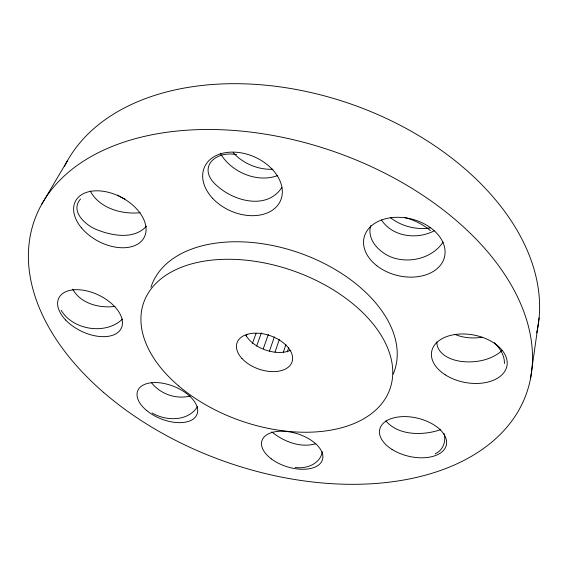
<?xml version="1.0" encoding="UTF-8"?>
<svg xmlns="http://www.w3.org/2000/svg" width="568" height="568" viewBox="0 0 568 568"><rect width="100%" height="100%" fill="white"/><g stroke="black" fill="none" stroke-linecap="round" stroke-linejoin="round"><path stroke-width="0.85" d="M504.427 363.57C504.746 355.454 499.875 348.17 494.352 342.646M436.799 341.893C436.92 354.737 451.638 360.488 462.494 361.575C476.453 362.959 491.725 359.927 502.375 350.307M530.533 378.515L539.089 317.881M322.269 451.759C320.316 463.971 306.18 469.211 295.175 467.45M287.316 351.876L288.714 347.673M283.347 352.188L285.881 344.655M275.019 352.096L279.314 339.543M269.459 351.059L274.372 336.881M263.339 348.638L268.33 334.46M256.622 346.111L261.386 332.82M252.433 343.399L256.047 333.416M246.271 336.007L246.881 334.346M370.79 225.489C366.126 240.257 380.936 254.173 394.022 258.049C411.48 263.332 432.83 257.623 443.139 242.011M197.486 406.617C188.214 421.69 165.849 421.264 152.096 412.929M41.691 204.324L67.265 161.049M281.927 187.397C267.194 210.025 234.761 201.491 217.7 186.368C196.372 169.001 213.994 150.286 236.636 154.624M146.452 226.171C134.588 239.504 113.288 235.997 98.356 230.288C86.691 226.355 69.339 211.686 80.542 198.999M122.525 319.024C105.911 335.29 72.697 330.136 61.11 310.199M440.704 429.593C423.636 435.691 398.31 435.876 385.857 420.845M435.23 453.74C442.912 450.488 446.533 441.18 443.935 433.42M434.172 230.842C417.026 239.902 392.524 236.92 381.419 219.894M277.667 175.555C257.02 183.336 231.048 171.962 220.242 153.275M315.844 443.679C300.635 448.322 283.659 441.563 271.809 431.914M190.181 396.052C176.002 399.552 160.261 394.093 151.344 382.52M482.154 337.236C473.023 338.62 463.389 338.038 454.847 334.339M114.999 306.4C99.563 308.438 80.692 303.738 72.754 289.211M140.197 212.716C121.815 214.59 99.485 208.385 90.319 191.075M404.473 217.445C413.944 219.866 422.954 224.317 430.43 230.651M150.96 287.266A128.723 80.052 19.3 0 1 300.756 253.406A128.723 80.052 19.3 0 1 393.212 374.056M64.532 166.239A251.099 166.871 19.3 0 1 352.295 104.519A251.099 166.871 19.3 0 1 536.689 332.876M124.811 199.049A37.346 25.148 28.7 0 1 117.455 195.044M272.967 169.214A39.838 29.728 24.4 0 1 233.207 152.728M430.643 227.811A39.675 29.316 13 0 1 390.415 217.608M290.809 350.236A28.677 17.8 19.3 0 1 245.816 335.226M103.653 392.467A260.797 164.301 19.3 0 0 524.434 398.729A260.797 164.301 19.3 0 0 213.263 129.525A260.797 164.301 19.3 0 0 103.653 392.467M212.73 198.438A41.556 29.522 23.8 0 0 280.315 201.122A41.556 29.522 23.8 0 0 234.463 152.139A41.556 29.522 23.8 0 0 212.73 198.438M81.472 227.86A38.83 24.815 27.9 0 0 143.555 238.496A38.83 24.815 27.9 0 0 104.505 191.48A38.83 24.815 27.9 0 0 81.472 227.86M65.654 320.032A34.691 20.022 25.7 0 0 120.771 329.191A34.691 20.022 25.7 0 0 83.702 290.291A34.691 20.022 25.7 0 0 65.654 320.032M146.672 410.522A31.893 17.445 21.7 0 0 196.904 414.605A31.893 17.445 21.7 0 0 158.479 382.697A31.893 17.445 21.7 0 0 146.672 410.522M271.319 458.88A31.716 17.288 17.4 0 0 322.12 460.641A31.716 17.288 17.4 0 0 283.127 431.247A31.716 17.288 17.4 0 0 271.319 458.88M392.005 449.416A34.215 19.553 13.4 0 0 446.242 445.468A34.215 19.553 13.4 0 0 400.887 416.72A34.215 19.553 13.4 0 0 392.005 449.416M445.291 374.852A38.312 24.119 10.8 0 0 506.706 366.914A38.312 24.119 10.8 0 0 455.912 334.396A38.312 24.119 10.8 0 0 445.291 374.852M376.84 265.746A41.365 29.103 13.7 0 0 444.14 258.291A41.365 29.103 13.7 0 0 391.934 217.601A41.365 29.103 13.7 0 0 376.84 265.746M241.925 358.465A29.11 17.651 19.3 0 0 290.269 365.16A29.11 17.651 19.3 0 0 261.372 333.551A29.11 17.651 19.3 0 0 241.925 358.465M178.672 385.935A130.491 79.435 19.3 0 0 388.789 391.998A130.491 79.435 19.3 0 0 233.072 259.335A130.491 79.435 19.3 0 0 178.672 385.935"/></g></svg>
